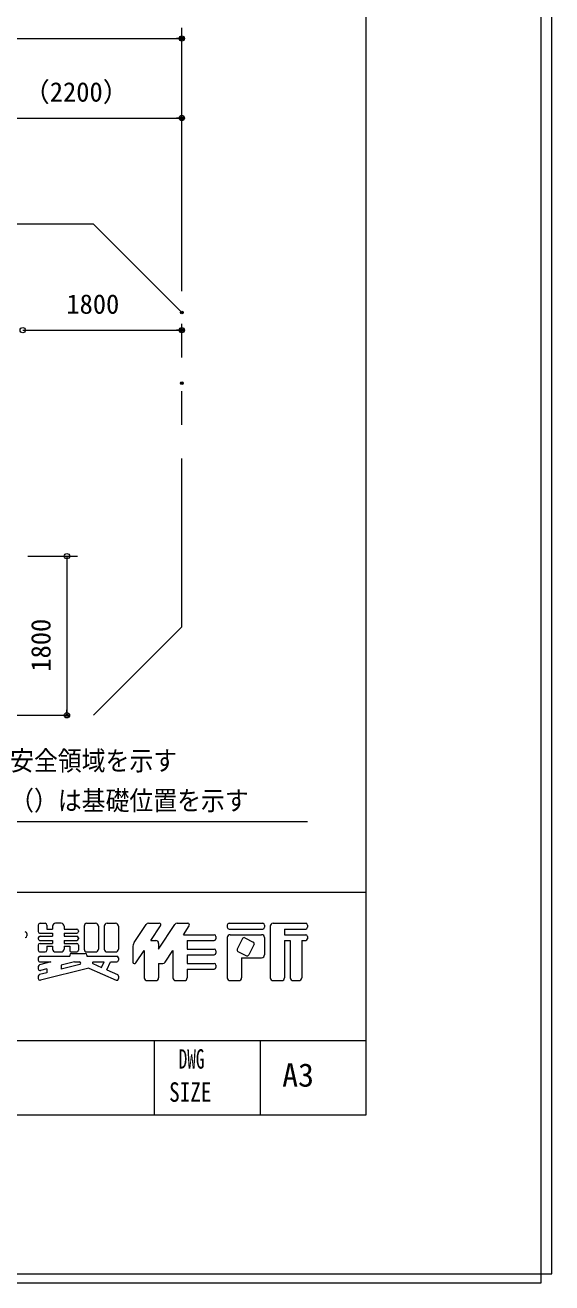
# Model space of a CAD drawing. Units: millimetres at full size, sheet at 1:20; details may follow other scales. Extents: x 10 to 16810, y -17 to 11897.
# Drawn here: x 14823 to 16810, y -17 to 4726 of the extents above; entities that cross this region are included whole.
import ezdxf
from ezdxf.enums import TextEntityAlignment as Align

# ---------------------------------------------------------------- set-up
doc = ezdxf.new("R2010")
doc.units = ezdxf.units.MM
doc.header["$LTSCALE"] = 20
doc.header["$PDMODE"] = 32
doc.header["$PDSIZE"] = 10
doc.linetypes.add('USER3', pattern=[63.5, 31.75, -6.35, 6.35, -6.35, 6.35, -6.35])
for name, color, linetype, lineweight in [('DEFPOINTS_3', 7, 'Continuous', 0), ('LY_2', 7, 'Continuous', 0), ('LY_5', 2, 'Continuous', 18), ('LY_6', 7, 'Continuous', 0)]:
    doc.layers.add(name, color=color, linetype=linetype, lineweight=lineweight)
doc.styles.add('ＭＳ ゴシック', font='')
doc.styles.get('ＭＳ ゴシック').set_extended_font_data('MS Gothic')

# ---------------------------------------------------------------- blocks, each defined once
blk = doc.blocks.new('-011-_DOTBLANK')
at = {"color": 7, "linetype": 'Continuous', "lineweight": 0}
blk.add_line((-0.5, 0), (-1, 0), dxfattribs=at)
blk.add_circle((0, 0), 0.5, dxfattribs=at)

msp = doc.modelspace()

# ---------------------------------------------------------------- linework, layer by layer
at = {"layer": 'DEFPOINTS_3'}
for p, q in [((16810, 16.7), (16810, 11896.7)), ((10, 16.7), (16810, 16.7))]:
    msp.add_line(p, q, dxfattribs=at)
at = {"layer": 'LY_2'}
for p, q in [((16110, 616.7), (16110, 11296.7)), ((710, 1456.7), (16110, 1456.7)), ((14872.96, 1332.76), (14872.96, 1307.92)), ((14879.44, 1339.24), (14898.88, 1339.24)), ((14905.36, 1332.76), (14905.36, 1317.64)), ((14926.96, 1328.44), (14926.96, 1317.64)), ((14959.36, 1339.24), (14937.76, 1339.24)), ((14970.16, 1328.44), (14970.16, 1317.64)), ((15045.76, 1328.44), (15045.76, 1242.04)), ((15056.56, 1339.24), (15088.96, 1339.24)), ((15099.76, 1328.44), (15099.76, 1242.04)), ((15121.36, 1328.44), (15121.36, 1242.04)), ((15132.16, 1339.24), (15164.56, 1339.24)), ((15175.36, 1328.44), (15175.36, 1242.04)), ((15234.8, 1266.4), (15280.15, 1334.43)), ((15289.14, 1339.24), (15328.85, 1339.24)), ((15297.76, 1274.44), (15334.24, 1329.16)), ((15326.56, 1242.04), (15388.15, 1334.43)), ((15397.14, 1339.24), (15436.85, 1339.24)), ((15420.16, 1296.04), (15442.24, 1329.16)), ((15585.76, 1332.76), (15585.76, 1324.12)), ((15592.24, 1339.24), (15719.68, 1339.24)), ((15726.16, 1332.76), (15726.16, 1324.12)), ((15747.76, 1328.44), (15747.76, 1134.04)), ((15758.56, 1339.24), (15881.68, 1339.24)), ((15888.16, 1332.76), (15888.16, 1324.12)), ((14829.76, 1300.36), (14829.76, 1291.72)), ((14872.96, 1284.16), (14872.96, 1280.92)), ((14879.44, 1301.44), (14926.96, 1301.44)), ((14879.44, 1290.64), (14926.96, 1290.64)), ((14905.36, 1317.64), (14926.96, 1317.64)), ((14926.96, 1301.44), (14926.96, 1290.64)), ((14970.16, 1317.64), (15017.68, 1317.64)), ((14970.16, 1301.44), (14970.16, 1290.64)), ((14970.16, 1301.44), (15017.68, 1301.44)), ((14970.16, 1290.64), (15017.68, 1290.64)), ((15024.16, 1311.16), (15024.16, 1307.92)), ((15024.16, 1284.16), (15024.16, 1280.92)), ((15420.16, 1296.04), (15536.08, 1296.04)), ((15542.56, 1289.56), (15542.56, 1280.92)), ((15585.76, 1285.24), (15585.76, 1134.04)), ((15592.24, 1317.64), (15719.68, 1317.64)), ((15596.56, 1296.04), (15715.36, 1296.04)), ((15643.34, 1281.6), (15623.22, 1241.35)), ((15652.04, 1284.5), (15683.64, 1268.69)), ((15726.16, 1285.24), (15726.16, 1220.44)), ((15801.76, 1317.64), (15881.68, 1317.64)), ((15801.76, 1317.64), (15801.76, 1296.04)), ((15801.76, 1296.04), (15881.68, 1296.04)), ((15888.16, 1289.56), (15888.16, 1280.92)), ((14872.96, 1257.16), (14872.96, 1237.72)), ((14879.44, 1274.44), (14926.96, 1274.44)), ((14879.44, 1263.64), (14926.96, 1263.64)), ((14905.36, 1252.84), (14905.36, 1237.72)), ((14905.36, 1252.84), (14926.96, 1252.84)), ((14926.96, 1274.44), (14926.96, 1263.64)), ((14926.96, 1252.84), (14926.96, 1242.04)), ((14970.16, 1274.44), (14970.16, 1263.64)), ((14970.16, 1274.44), (15017.68, 1274.44)), ((14970.16, 1263.64), (15017.68, 1263.64)), ((14970.16, 1252.84), (14991.76, 1252.84)), ((14970.16, 1252.84), (14970.16, 1242.04)), ((14991.76, 1252.84), (14991.76, 1237.72)), ((15024.16, 1257.16), (15024.16, 1237.72)), ((15229.36, 1248.43), (15229.36, 1193.24)), ((15241.23, 1189.64), (15272.56, 1236.64)), ((15272.56, 1236.64), (15272.56, 1134.04)), ((15297.76, 1274.44), (15315.76, 1274.44)), ((15326.56, 1263.64), (15326.56, 1242.04)), ((15351.37, 1192.85), (15380.56, 1236.64)), ((15380.56, 1236.64), (15380.56, 1134.04)), ((15434.56, 1274.44), (15434.56, 1242.04)), ((15434.56, 1274.44), (15536.08, 1274.44)), ((15434.56, 1242.04), (15536.08, 1242.04)), ((15542.56, 1235.56), (15542.56, 1226.92)), ((15686.54, 1260), (15666.42, 1219.75)), ((15801.76, 1274.44), (15801.76, 1134.04)), ((15801.76, 1274.44), (15823.36, 1274.44)), ((15823.36, 1274.44), (15823.36, 1134.04)), ((15866.56, 1274.44), (15866.56, 1134.04)), ((15866.56, 1274.44), (15881.68, 1274.44)), ((14872.96, 1208.56), (14872.96, 1199.92)), ((14920.41, 1193.44), (14877.87, 1182.8)), ((14879.44, 1231.24), (14898.88, 1231.24)), ((14879.44, 1215.04), (14991.76, 1215.04)), ((14879.44, 1193.44), (14920.41, 1193.44)), ((14937.76, 1231.24), (14959.36, 1231.24)), ((15009.47, 1193.44), (14959.36, 1180.91)), ((14991.76, 1219.36), (14991.76, 1215.04)), ((14998.24, 1231.24), (15017.68, 1231.24)), ((14998.24, 1225.84), (15050.08, 1225.84)), ((15009.47, 1193.44), (15027.88, 1193.44)), ((15056.56, 1231.24), (15088.96, 1231.24)), ((15056.56, 1219.36), (15056.56, 1215.04)), ((15056.56, 1215.04), (15168.88, 1215.04)), ((15079.15, 1187.24), (15111.27, 1172.96)), ((15080.46, 1193.44), (15121.51, 1193.44)), ((15111.27, 1172.96), (15121.51, 1193.44)), ((15131.03, 1164.18), (15145.66, 1193.44)), ((15132.16, 1231.24), (15164.56, 1231.24)), ((15145.66, 1193.44), (15168.88, 1193.44)), ((15175.36, 1208.56), (15175.36, 1199.92)), ((15326.56, 1188.04), (15326.56, 1134.04)), ((15326.56, 1188.04), (15342.38, 1188.04)), ((15434.56, 1220.44), (15536.08, 1220.44)), ((15434.56, 1220.44), (15434.56, 1188.04)), ((15434.56, 1188.04), (15536.08, 1188.04)), ((15626.12, 1232.66), (15657.72, 1216.85)), ((15639.76, 1209.64), (15715.36, 1209.64)), ((15639.76, 1209.64), (15639.76, 1134.04)), ((14872.96, 1176.51), (14872.96, 1167.61)), ((14872.96, 1139.78), (14872.96, 1130.87)), ((14905.36, 1152.94), (14877.87, 1146.06)), ((15064, 1170.33), (14881.01, 1124.58)), ((14905.36, 1167.41), (14881.01, 1161.32)), ((14905.36, 1167.41), (14905.36, 1152.94)), ((15029.06, 1183.86), (14959.36, 1166.44)), ((14959.36, 1180.91), (14959.36, 1166.44)), ((15064, 1170.33), (15166.25, 1124.89)), ((15131.03, 1164.18), (15171.51, 1146.18)), ((15175.36, 1140.26), (15175.36, 1130.81)), ((15434.56, 1166.44), (15536.08, 1166.44)), ((15434.56, 1166.44), (15434.56, 1134.04)), ((15542.56, 1181.56), (15542.56, 1172.92)), ((15283.36, 1123.24), (15315.76, 1123.24)), ((15391.36, 1123.24), (15423.76, 1123.24)), ((15596.56, 1123.24), (15628.96, 1123.24)), ((15758.56, 1123.24), (15790.96, 1123.24)), ((15834.16, 1123.24), (15855.76, 1123.24)), ((6410, 896.7), (16110, 896.7)), ((15310, 896.7), (15310, 616.7)), ((15710, 896.7), (15710, 616.7)), ((710, 616.7), (16110, 616.7))]:
    msp.add_line(p, q, dxfattribs=at)
for centre, radius, start, end in [((14879.44, 1332.76), 6.48, 89.99998, 179.99996), ((14898.88, 1332.76), 6.48, 0, 89.99998), ((14937.76, 1328.44), 10.8, 89.99998, 179.99996), ((14959.36, 1328.44), 10.8, 0, 89.99998), ((15056.56, 1328.44), 10.8, 89.99998, 179.99996), ((15088.96, 1328.44), 10.8, 0, 89.99998), ((15132.16, 1328.44), 10.8, 89.99998, 179.99996), ((15164.56, 1328.44), 10.8, 0, 89.99998), ((15289.14, 1328.44), 10.8, 89.99998, 146.30984), ((15328.85, 1332.76), 6.48, 326.31015, 89.99998), ((15397.14, 1328.44), 10.8, 89.99998, 146.3098), ((15436.85, 1332.76), 6.48, 326.31003, 89.99998), ((15592.24, 1332.76), 6.48, 89.99998, 179.99996), ((15719.68, 1332.76), 6.48, 0, 89.99998), ((15758.56, 1328.44), 10.8, 89.99998, 179.99996), ((15881.68, 1332.76), 6.48, 0, 89.99998), ((14823.28, 1300.36), 6.48, 0, 89.99998), ((14823.28, 1291.72), 6.48, 270.00002, 0), ((14879.44, 1307.92), 6.48, 179.99998, 270.00002), ((14879.44, 1284.16), 6.48, 89.99998, 179.99996), ((14879.44, 1280.92), 6.48, 179.99998, 270.00002), ((15017.68, 1311.16), 6.48, 0, 89.99998), ((15017.68, 1307.92), 6.48, 270.00002, 0), ((15017.68, 1284.16), 6.48, 0, 89.99998), ((15017.68, 1280.92), 6.48, 270.00002, 0), ((15536.08, 1289.56), 6.48, 0, 89.99998), ((15536.08, 1280.92), 6.48, 270.00002, 0), ((15592.24, 1324.12), 6.48, 179.99998, 270.00002), ((15596.56, 1285.24), 10.8, 89.99998, 179.99996), ((15649.14, 1278.7), 6.48, 63.43447, 153.43474), ((15715.36, 1285.24), 10.8, 0, 89.99998), ((15719.68, 1324.12), 6.48, 270.00002, 0), ((15881.68, 1324.12), 6.48, 270.00002, 0), ((15881.68, 1289.56), 6.48, 0, 89.99998), ((15881.68, 1280.92), 6.48, 270.00002, 0), ((14879.44, 1257.16), 6.48, 89.99998, 179.99996), ((14879.44, 1237.72), 6.48, 179.99998, 270.00002), ((14898.88, 1237.72), 6.48, 270.00002, 0), ((14937.76, 1242.04), 10.8, 179.99998, 270.00002), ((14959.36, 1242.04), 10.8, 270.00002, 0), ((14998.24, 1237.72), 6.48, 179.99998, 270.00002), ((15017.68, 1257.16), 6.48, 0, 89.99998), ((15017.68, 1237.72), 6.48, 270.00002, 0), ((15056.56, 1242.04), 10.8, 179.99998, 270.00002), ((15088.96, 1242.04), 10.8, 270.00002, 0), ((15132.16, 1242.04), 10.8, 179.99998, 270.00002), ((15164.56, 1242.04), 10.8, 270.00002, 0), ((15261.76, 1248.43), 32.4, 146.30999, 179.99996), ((15315.76, 1263.64), 10.8, 0, 89.99998), ((15536.08, 1235.56), 6.48, 0, 89.99998), ((15629.01, 1238.45), 6.48, 153.43517, 243.43529), ((15680.75, 1262.9), 6.48, 333.43484, 63.43447), ((14879.44, 1208.56), 6.48, 89.99998, 179.99996), ((14879.44, 1199.92), 6.48, 179.99998, 270.00002), ((14998.24, 1219.36), 6.48, 89.99998, 179.99996), ((15027.88, 1188.58), 4.86, 284.0365, 89.99998), ((15050.08, 1219.36), 6.48, 0, 89.99998), ((15080.46, 1190.2), 3.24, 89.99998, 246.03817), ((15168.88, 1208.56), 6.48, 0, 89.99998), ((15168.88, 1199.92), 6.48, 270.00002, 0), ((15235.84, 1193.24), 6.48, 179.99998, 326.30997), ((15342.38, 1198.84), 10.8, 270.00002, 326.31002), ((15536.08, 1226.92), 6.48, 270.00002, 0), ((15536.08, 1181.56), 6.48, 0, 89.99998), ((15660.62, 1222.65), 6.48, 243.43534, 333.43491), ((15715.36, 1220.44), 10.8, 270.00002, 0), ((14879.44, 1176.51), 6.48, 104.03614, 179.99996), ((14879.44, 1167.61), 6.48, 179.99998, 284.03612), ((14879.44, 1139.78), 6.48, 104.03614, 179.99996), ((15168.88, 1140.26), 6.48, 0, 66.03701), ((15536.08, 1172.92), 6.48, 270.00002, 0), ((14879.44, 1130.87), 6.48, 179.99998, 284.03612), ((15168.88, 1130.81), 6.48, 246.03699, 0), ((15283.36, 1134.04), 10.8, 179.99998, 270.00002), ((15315.76, 1134.04), 10.8, 270.00002, 0), ((15391.36, 1134.04), 10.8, 179.99998, 270.00002), ((15423.76, 1134.04), 10.8, 270.00002, 0), ((15596.56, 1134.04), 10.8, 179.99998, 270.00002), ((15628.96, 1134.04), 10.8, 270.00002, 0), ((15758.56, 1134.04), 10.8, 179.99998, 270.00002), ((15790.96, 1134.04), 10.8, 270.00002, 0), ((15834.16, 1134.04), 10.8, 179.99998, 270.00002), ((15855.76, 1134.04), 10.8, 270.00002, 0)]:
    msp.add_arc(centre, radius, start, end, dxfattribs=at)
at = {"layer": 'LY_5', "color": 7, "lineweight": 0}
for p, q in [((16769.92, -16.7), (16769.92, 11860.11)), ((50.08, -16.7), (16769.92, -16.7))]:
    msp.add_line(p, q, dxfattribs=at)
at = {"layer": 'LY_5', "color": 7, "linetype": 'USER3', "lineweight": 0}
for p, q in [((15080.96, 3976.01), (13070.66, 3976.01)), ((15414.29, 3642.68), (15080.96, 3976.01)), ((15414.29, 2457.06), (15414.29, 3642.68)), ((15080.96, 2123.73), (15414.29, 2457.06)), ((14357.82, 2123.73), (15080.96, 2123.73))]:
    msp.add_line(p, q, dxfattribs=at)
at = {"layer": 'LY_6'}
for p, q in [((15414.29, 3722.68), (15414.29, 4716.01)), ((12737.32, 4676.01), (15414.29, 4676.01)), ((15414.29, 3722.68), (15414.29, 4416.01)), ((14680.96, 4376.01), (15414.29, 4376.01)), ((14814.29, 3576.01), (15414.29, 3576.01)), ((14833.69, 2723.73), (15020.96, 2723.73)), ((14980.96, 2723.73), (14980.96, 2123.73)), ((14762.64, 1723.73), (15888.67, 1723.73))]:
    msp.add_line(p, q, dxfattribs=at)
for p in [(15414.29, 4676.01), (15414.29, 4376.01), (15414.29, 3642.68), (15414.29, 3642.68), (15414.29, 3576.01), (15414.29, 3376.01), (14980.96, 2123.73)]:
    msp.add_point(p, dxfattribs=at)

# ---------------------------------------------------------------- block references
at = {"layer": 'LY_6', "xscale": 20, "yscale": 20}
for p in [(15414.29, 4676.01), (15414.29, 4376.01), (15414.29, 3576.01)]:
    msp.add_blockref('-011-_DOTBLANK', p, dxfattribs=at)
for p, rotation in [((14814.29, 3576.01), 180), ((14980.96, 2723.73), 90), ((14980.96, 2123.73), 270)]:
    msp.add_blockref('-011-_DOTBLANK', p, dxfattribs=dict(at, rotation=rotation))

# ---------------------------------------------------------------- texts
at = {"layer": 'LY_2', "style": 'ＭＳ ゴシック'}
for s, width, p in [('DWG', 0.65, (15402.32, 769.2)), ('SIZE', 0.8, (15366.43, 644.2))]:
    msp.add_text(s, height=73.31, dxfattribs=dict(at, width=width)).set_placement(p, align=Align.BOTTOM_LEFT)
msp.add_text('A3', height=87.98, dxfattribs=at).set_placement((15792.86, 696.7), align=Align.BOTTOM_LEFT)
at = {"layer": 'LY_6', "style": 'ＭＳ ゴシック'}
for s, p in [('（2200）', (14816.3, 4416.01)), ('1800', (14978.84, 3616.01))]:
    msp.add_text(s, height=73.31, dxfattribs=at).set_placement(p, align=Align.BOTTOM_LEFT)
msp.add_text('1800', height=73.31, rotation=90, dxfattribs=at).set_placement((14940.96, 2288.28), align=Align.BOTTOM_LEFT)
at = {"layer": 'LY_6', "style": 'ＭＳ ゴシック', "width": 0.9}
for s, p in [('安全領域を示す', (14766.64, 1893.73)), ('（）は基礎位置を示す', (14766.64, 1743.73))]:
    msp.add_text(s, height=73.31, dxfattribs=at).set_placement(p, align=Align.BOTTOM_LEFT)

doc.saveas('drawing.dxf')
